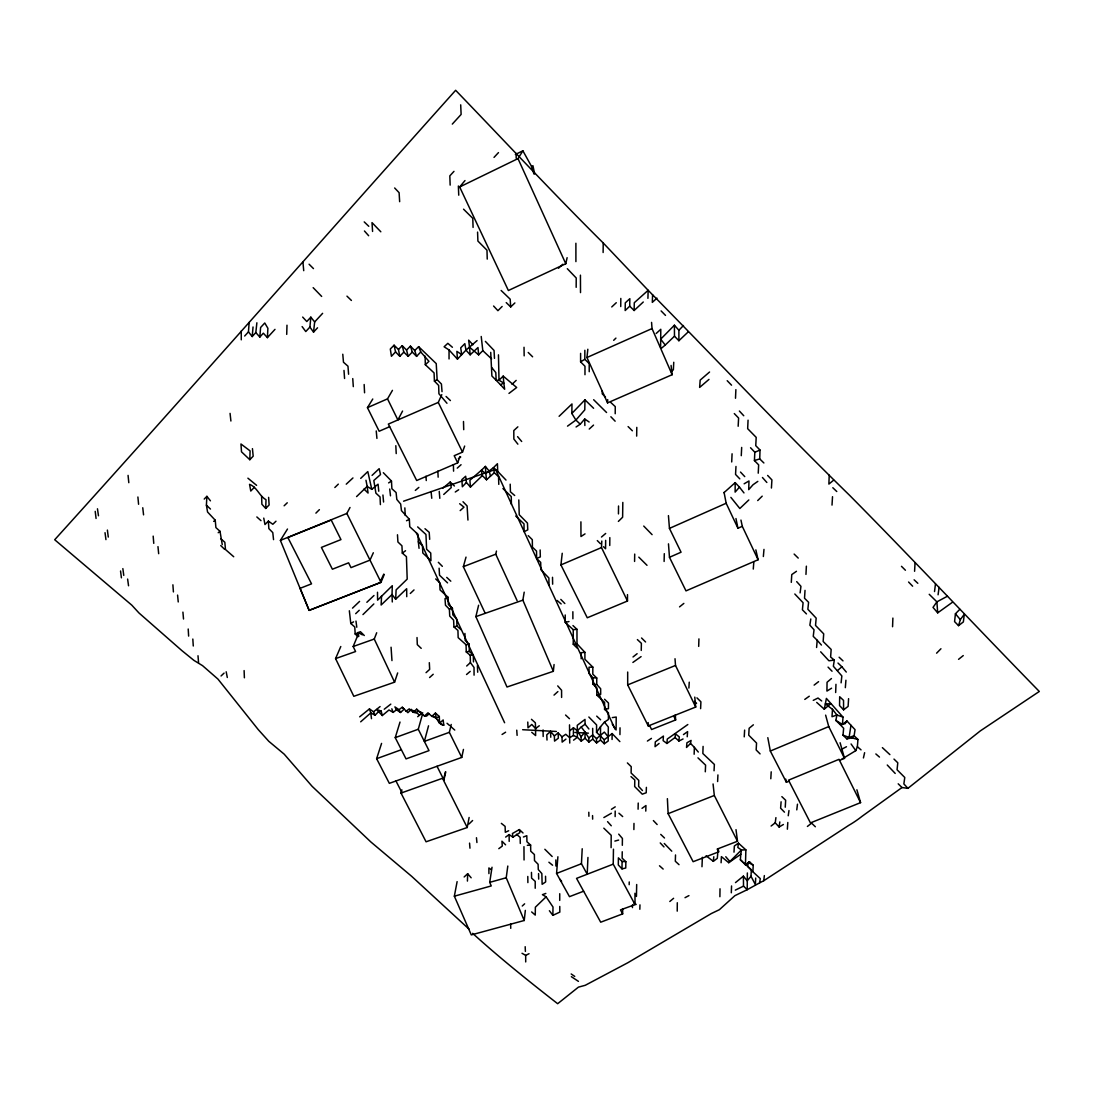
<?xml version="1.0" encoding="UTF-8"?>
<svg xmlns="http://www.w3.org/2000/svg" width="1094" height="1094" viewBox="0 0 1094 1094"><rect width="100%" height="100%" fill="white"/><g stroke="black" fill="none" stroke-linecap="round" stroke-linejoin="round"><path stroke-width="1.5" d="M535.212 888.26L535.212 881.367L531.588 878.113L531.465 872.383M559.718 900.403L559.731 893.716M575.895 243.251L575.909 261.616M584.975 374.709L584.975 366.244L580.599 361.882L580.599 353.376M592.948 684.215L592.948 677.733L589.051 673.562L589.023 667.217L592.825 667.121L592.811 674.164L596.75 678.006L596.75 684.447L600.661 688.755L600.674 694.334L596.818 695.114L596.859 687.921L592.948 684.215L596.75 684.447M565.215 614.978L565.229 622.39L573.242 629.693L573.256 644.243L577.222 648.127M592.674 728.344L592.743 739.12L596.586 742.949L600.456 740.064L600.538 726.689L604.49 722.095L608.401 719.51L608.455 712.864L604.558 709.363L604.613 702.416L596.818 695.114M613.461 849.19L613.228 864.151L576.552 878.373L600.702 922.201L622.65 913.887L622.677 908.882M576.169 287.325L576.223 277.985L567.307 268.7M589.228 371.714L589.201 363.605L584.811 359.283L584.852 350.285M569.755 743.058L569.632 737.684L573.406 735.51L573.447 727.77L577.358 730.724L581.064 736.809L581.215 741.13L585.044 738.245L585.03 732.023L581.256 726.99L585.099 724.228L584.989 719.428L577.263 725.308L577.386 737.247L581.215 741.13M604.49 722.095L608.319 727.018L608.196 741.021L604.298 743.729L604.271 739.763L596.531 732.31L596.586 724.925L588.846 717.008M602.261 390.941L602.233 393.826L605.502 397.067M615.211 413.723L615.252 406.599L610.917 402.606M735.195 482.632L735.127 492.109L739.448 487.145L735.195 482.632L723.954 492.697M603.122 252.509L603.218 242.964C552.935 193.064 504.813 141.235 455.637 90.296C321.759 239.914 189.385 390.845 54.7 539.739L131.8 605.16L138.965 612.968L181.973 650.684L193.912 660.379L202.554 665.658L217.911 679.046L258.184 729.534L268.782 741.294L284.194 754.163L312.091 786.299L370.88 841.983L411.686 876.349L469.189 929.271M609.755 545.482L609.823 537.605M612.079 739.476L612.12 733.554L604.271 739.763M677.227 911.138L677.295 902.741M605.652 540.354L605.57 548.737L603.505 546.713M611.095 847.659L611.204 835.324L603.82 828.172M615.143 816.575L615.197 811.051M618.452 513.906L618.534 506.002M620.736 306.552L620.818 298.43M660.612 347.359L660.79 329.294L656.181 333.479M619.942 734.621L620.024 727.797M622.814 502.419L622.623 517.216L618.37 521.414M621.994 868.896L622.076 861.443L618.397 857.86L618.315 864.944L621.994 868.896L625.754 868.007L625.85 861.716L622.158 858.175L622.24 851.761M622.322 845.306L622.418 838.469L618.698 834.134M589.133 422.011L584.702 418.988L580.258 424.198L575.895 420.069L571.847 413.464L571.971 403.959L559.102 416.294M636.667 436.109L636.79 427.371M559.759 906.434L559.827 912.109L552.867 915.336L553.003 907.035L546.125 896.834L542.433 894.66L545.824 893.442M719.893 896.711L720.016 888.793M593.604 408.281L584.962 399.83L584.784 409.867L575.895 420.069L567.526 426.14M629.72 306.197L629.843 298.689L625.276 302.86L625.18 310.532L629.72 306.197L634.137 310.505L643.272 302.012M634.575 561.441L634.711 554.084M636.681 884.513L636.448 896.437M632.455 907.61L632.51 904.697M633.877 829.567L633.987 823.399M641.248 650.438L641.385 643.313L637.378 639.58M747.352 872.957L747.216 889.696L734.894 895.671L719.373 909.702L711.36 913.531L627.888 962.706L585.249 985.297L578.425 987.144L557.667 1003.704C528.621 981.086 499.958 958.084 472.622 933.332M634.137 310.505L634.288 302.723L648.154 290.293C715.285 358.299 780.925 428.356 849.464 495.199C913.558 559.923 975.684 626.315 1039.3 691.463L980.279 730.929L907.911 788.336L901.989 787.53L898.201 783.81M638.089 809.204L638.226 803.051M664.113 561.454L664.304 553.673M629.173 884.677L629.241 881.955M647.922 298.334L648.154 290.293L603.218 242.964M645.775 811.105L645.939 805.553L642.028 808.343M286.71 334.381L286.984 325.205M646.39 787.365L646.212 792.767L642.26 794.176L634.67 786.545L634.793 779.94L630.992 776.603M467.425 881.08L467.658 873.723L464.157 876.964M639.826 909.264L639.963 904.875M675.518 854.961L675.313 861.238L679.018 864.67M698.683 646.39L698.929 638.896M702.375 857.299L701.979 866.735M763.885 462.967L759.728 458.919L760.015 450.044L755.749 445.655L756.2 437.381L747.667 428.684L748.064 420.178M249.801 459.712L250.102 450.892L240.967 444L241.5 451.822L249.801 459.712L253.193 456.171L252.427 448.636M261.603 496.293L261.89 504.225L265.719 508.45L266.006 499.712C259.182 495.951 257.09 487.131 249.555 484.355L250.786 491.042L254.423 487.199M694.143 754.245L694.375 747.352L690.519 743.441L691.08 740.433L686.923 742.785L686.526 747.462L690.519 743.441M703.086 746.395L702.854 753.52L714.382 764.446L714.04 770.778M731.312 892.786L731.558 885.962M829.211 475.152L828.896 484.068L833.683 480.129M892.567 626.725L892.882 618.083M652.598 294.737L652.311 302.368L656.947 298.142M835.652 692.529L835.966 684.324M705.302 771.79L705.589 765.13L697.958 757.855M700.611 708.652L700.912 701.828L696.96 697.876M733.992 852.158L734.361 845.99L738.45 843.146L745.876 849.874L745.452 864.752L749.513 861.798L753.233 865.258L752.891 871.781L760.289 878.632L759.592 882.885L747.216 889.696L743.523 886.126L743.387 876.157L735.483 882.598M587.943 857.45L587.204 874.243L581.447 863.727L582.213 848.753M735.496 398.257L735.879 389.628M671.073 365.423L672.154 374.695L607.553 402.879L607.703 399.597M562.234 553.277L560.921 564.914L587.273 617.782L627.491 601.016L601.495 547.574L601.796 541.065M731.708 461.955L732.077 453.791M717.609 781.54L717.924 774.935M381.574 595.779L381.122 605.009L392.035 594.521L392.295 585.7L377.594 600.155L377.498 592.264M406.736 596.681L406.667 588.709L395.659 599.225L396.124 589.871L407.2 579.109L406.421 556.655L402.305 553.113L401.936 545.81L397.915 541.981L397.478 534.775M741.267 455.678L741.677 447.432M758.238 473.182L758.648 464.868L754.422 460.56L754.833 452.246L750.552 447.747M673.754 362.278L673.371 369.745L671.073 371.741M755.708 878.044L755.366 884.581L751.004 876.28L751.332 869.757L745.233 864.164M805.963 574.405L806.374 566.172M735.975 466.468L735.551 474.427L739.79 478.857M721.096 862.756L721.411 856.643L728.713 862.687L740.802 854.264L741.417 849.956L737.835 847.481L738.45 843.146M222.26 544.621L220.003 531.315L215.901 527.595L215.244 520.224L207.559 512.019L206.41 505.196L206.889 496.348L210.445 500.833M259.825 337.075L263.339 333.191L267.401 337.636L267.893 328.296L264.762 323.003L260.604 327.489L259.825 337.075L255.832 332.562L256.871 322.785M738.163 426.263L738.6 418.045L734.293 413.573M914.584 571.287L915.049 562.713M744.235 736.85L744.631 730.108M770.805 778.75L771.202 771.831M785.246 807.194L785.656 800.261L781.854 796.637M688.892 688.044L689.247 682.177M771.42 488.033L771.913 479.91L767.632 475.439M832.014 505.1L832.52 496.703M848.588 698.656L848.11 706.396L843.597 709.828L839.549 705.575L839.686 696.741L843.529 700.365L843.597 709.828M791.29 582.364L791.769 574.582L796.459 571.3M787.365 829.197L787.803 822.497M805.02 590.377L804.528 598.227L808.589 602.302L807.851 609.262L816.179 618.137L815.522 625.426L823.7 633.85L823.153 641.481L831.166 649.439L830.606 657.029L834.325 660.106L833.354 666.26L841.847 675.942L841.095 682.847M832.493 709.309L832.001 716.707L836.924 715.025L843.009 717.131L842.448 724.447L839.713 724.173L835.857 720.426L836.924 715.025L832.493 709.309L825.355 703.934L826.38 698.41L843.009 717.131M659.08 743.441L655.06 746.669L655.306 741.882L663.415 736.084L663.128 740.638L666.943 743.482L667.258 739.079L687.825 724.529M687.223 736.754L687.593 731.64L683.463 734.58M244.673 336.022L248.447 331.879L249.158 322.415M753.274 569.071L753.821 561.96M781.102 801.793L780.61 808.179L784.466 812.158M583.622 891.213L569.482 896.656L556.572 873.436L557.885 856.766M845.334 687.661L845.922 680.249M744.016 863.057L745.452 864.752L740.351 859.761L740.802 854.264M842.038 759.004L855.795 750.648L857.368 746.696L857.956 739.489L854.099 735.77L855.057 729.671L846.934 720.973L842.448 724.447L835.857 720.426M248.447 331.879L252.208 336.555L253.042 326.983M816.589 647.484L817.204 640.277L813.239 636.366L814.032 629.761L809.861 625.18L810.791 618.985M763.352 556.518L763.981 549.393M717.746 853.498L717.295 858.339L713.329 861.334L706.068 855.809M309.903 327.092L310.833 317.164L314.662 321.937L313.54 332.111L309.903 327.092L305.773 331.55L302.108 326.586M857.956 739.489L851.98 737.889L846.852 738.874L843.009 735.141L843.652 728.276L839.713 724.173L845.019 723.79L846.934 720.973M683.053 738.97L678.895 741.021L679.306 736.946L675.477 733.883L675.053 737.506L666.943 743.482M713.329 861.334L713.794 856.752M478.611 605.214L475.876 616.619L507.001 687.018L553.345 671.306L554.07 664.55M607.553 402.879L586.958 357.519L587.834 349.246M959.848 609.29L955.418 613.802L954.583 621.624L958.535 625.645L963.363 621.925L964.306 614.281L960.327 619.628L958.535 625.645M457.114 881.627L454.352 896.191L471.295 934.905L524.231 920.492L525.339 910.386M759.592 882.885L763.776 880.711L764.35 875.583M796.774 809.875L797.471 804.199M934.522 591.553L935.479 583.95M800.097 592.893L800.945 586.316L796.692 581.639M771.106 826.025L775.236 822.811L775.919 817.628M524.231 920.492L506.221 877.757L507.807 866.038M938.078 594.794L939.103 587.341M783.4 824.493L779.106 827.009L779.817 821.936M788.241 815.755L788.979 810.545M850.968 725.267L849.108 737.438L846.852 738.874M454.352 896.191L491.247 885.935L489.715 882.352L492.026 867.241M553.345 671.306L522.864 600.155L524.204 592.169M749.513 861.798L748.364 862.441L747.667 866.366L752.891 871.781M401.895 789.854L401.006 793.068L426.072 841.792L467.22 827.515L469.121 817.478M824.261 709.186L825.355 703.934L830.715 703.729L824.261 709.186L816.712 702.416M381.574 743.4L376.623 758.689L389.341 783.345L461.75 757.431L463.459 749.417M464.991 180.551L459.671 186.965L508.382 290.512L565.789 263.75L567.116 257.678M863.426 757.951L864.616 752.699M517.106 600.633L495.746 554.193L496.471 551.061M401.006 793.068L442.509 778.285L443.904 779.995L445.791 771.844M445.34 771.995L443.453 780.159L467.22 827.515M461.75 757.431L449.347 732.337L451.22 724.474M428.533 725.814L424.363 741.39L428.998 750.621L406.038 758.894L395.235 737.643L400.021 722.054M484.943 612.763L463.336 566.678L466.017 557.119M449.347 732.337L424.363 741.39L418.277 729.247L422.585 713.876M340.795 646.513L335.571 658.602L353.813 696.304L394.592 682.164L397.669 672.933M441.785 394.647L438.27 402.414L388.356 424.089L416.691 480.512L457.689 462.83L454.201 455.706L462.516 452.123L464.663 446.051M457.689 462.83L459.904 456.567M394.592 682.164L374.257 639.046L376.692 632.756M287.49 529.031L280.392 540.395L309.123 610.411L381.013 582.309L384.131 574.719M335.571 658.602L355.577 651.532L353.171 646.513L358.094 634.616M373.327 552.757L370.004 560.128L350.996 567.622L348.603 562.822L332.398 569.222L321.404 547.41L340.959 539.602L331.222 520.06L287.859 537.523L311.53 583.84L300.098 588.34L309.164 610.329L381.013 582.309L346.853 513.442L350.012 507.479M383.816 574.077L380.466 581.201L380.999 582.309M402.565 411.057L397.888 419.959L387.522 398.859L392.445 390.353M728.713 862.687L741.417 849.956L745.876 849.874M389.669 426.687L379.167 431.241L367.447 407.665L372.767 399.009M459.671 186.965L517.995 158.603L522.891 150.808L531.534 166.411L533.995 174.069M596.531 732.31L600.538 726.689M581.064 736.809L585.03 732.023L588.777 737.93L588.887 742.074L592.743 739.12M751.004 876.28L747.216 880.793L743.387 876.157M571.847 413.464L584.962 399.83M252.208 336.555L255.832 332.562M267.401 337.636L274.991 329.362M452.301 124.101L461.121 114.432L460.697 104.846M310.833 317.164L306.799 321.527L302.669 317.082M314.662 321.937L322.621 313.335M453.969 171.361L449.825 175.86L450.154 185.118M313.54 332.111L317.533 327.803M494.009 157.399L498.481 152.599M394.086 345.198L395.549 351.926L391.433 356.275L390.312 349.013L394.086 345.198L398.462 349.478L399.802 356.316L403.823 352.131L402.236 345.69L398.462 349.478M416.582 356.37L420.739 351.981L418.633 346.648L414.749 350.545L416.582 356.37L412.274 352.049L410.441 346.142L406.558 350.066L408.185 356.343L412.274 352.049M452.41 347.277L447.843 343.325L444.109 346.784L449.046 349.943L457.456 359.133L465.976 350.135L477.093 340.59M466.427 482.481L462.338 486.762L461.859 479.637L465.661 476.259L466.427 482.481L470.434 487.09L482.345 475.603L481.387 470.256L485.394 466.4L489.374 471.364L490.413 476.246L486.502 479.787L482.345 475.603M373.847 603.943L362.962 614.582M688.194 331.906L678.895 340.726L678.895 330.251L683.476 325.506M457.456 359.133L456.882 351.365L461.709 354.634L460.711 347.837L464.827 343.666L465.976 350.135L470.16 354.812L477.969 347.536L478.652 354.853L482.81 350.641L481.223 336.487M365.97 480.252L367.174 486.379L356.576 496.594M265.719 508.45L269.124 504.963L268.618 497.36M936.601 653.186L940.949 648.756M204.222 499.055L206.889 496.348M275.989 521.209L272.83 524.286L268.372 521.1L264.98 524.532L263.75 518.105M352.528 608.127L359.584 601.399M359.68 716.83L369.444 708.926L370.784 712.905L375.023 715.244L378.633 711.592L381.191 711.1L382.298 715.558L388.985 709.979L393.17 712.385L396.466 709.801L400.541 712.481L404.055 709.227L402.264 707.257L398.995 709.664L394.907 706.902L396.466 709.801M851.98 737.889L854.099 735.77L849.108 737.438L843.009 735.141M502.132 306.47L497.92 310.682L493.585 306.019M417.662 716.693L422.708 712.727M315.906 513.127L319.393 509.654M508.97 393.416L516.669 387.495L503.199 376.104L499.001 380.247L496.17 380.302L491.89 375.98L490.727 352.364M748.829 499.958L739.831 508.505L730.874 497.373M366.859 602.288L373.984 595.505M757.704 500.573L762.203 496.156M613.679 340.316L615.922 338.114M334.846 487.514L338.32 484.136M443.726 494.461L451.261 487.596L450.195 482.057L442.933 488.115M352.952 477.955L346.251 484.163M284.125 505.797L287.257 502.789M355.687 613.679L359.242 610.274M665.234 345.048L674.478 336.2L674.41 325.219L660.694 339.167L665.234 345.048L661.761 348.001M469.011 823.973L472.608 820.514M506.221 302.6L510.707 306.935L514.877 302.942M364.015 489.059L368.063 493.052L367.174 486.379L371.782 489.319L378.073 484.177L378.756 491.22M577.358 730.724L581.256 726.99M410.305 593.468L414.011 589.939M709.568 372.015L700.174 380.11L699.64 387.413L708.98 379.399M546.125 896.834L535.363 907.199L535.253 915.076L531.657 911.945M221.056 675.969L224.065 673.111M360.678 721.821L370.784 712.905L371.481 718.662M360.705 478.379L367.803 471.582L371.782 489.319M512.033 384.295L516.163 380.397M411.44 709.336L407.898 712.673L402.264 707.257M611.751 306.949L616.278 302.71M446.967 403.276L438.913 393.744L438.653 385.444L434.414 381.109L434.072 372.917L425.32 364.699L428.944 361.335L420.739 351.981M522.248 906.023L524.628 903.822M372.069 475.384L379.167 468.67L380.521 474.55L373.82 480.485L375.912 493.162L380.042 496.977L380.397 504.594M558.487 268.249L562.808 264.256M517.859 426.838L513.797 430.571L513.852 439.022L517.872 444.164M466.673 666.027L470.393 662.608L470.242 655.333L466.263 651.942L466.071 644.763L458.154 637.638L457.935 630.472L453.942 626.903L453.6 620.12L449.73 616.072L449.388 609.194L445.477 605.228L445.012 598.705L448.116 597.351L448.376 604.599L452.424 608.209L452.834 614.869L456.704 619.013L456.977 626.055L460.984 629.665M589.228 429.053L593.536 425.101M405.956 711.332L409.265 708.871L413.163 712.262L416.664 709.199L424.445 716.009L428 712.809L431.843 716.338L435.439 713.056L439.309 716.502L439.556 723.271L443.781 725.144L443.152 719.961L439.556 723.271L436.178 717.965L435.439 713.056M426.058 672.66L429.668 669.378L429.313 662.677M554.015 695.1L557.899 691.572M460.177 510.597L463.979 507.151L459.671 503.732M429.586 677.542L433.21 674.26M554.357 735.906L558.159 732.912L558.337 738.176L554.562 741.089L554.357 735.906L550.597 731.38L546.781 734.812L547.014 740.05M457.251 468.136L461.053 464.718M490.413 476.246L494.338 472.745L493.339 467.767L497.428 463.733L497.702 471.364L506.002 480.075M428.889 714.026L426.537 716.105L424.445 716.009M380.083 706.574L373.533 711.784L369.444 708.926M466.536 674.519L470.188 671.388M415.323 490.413L418.852 487.404M601.481 537.031L605.679 533.462M837.443 670.595L841.901 666.793L846.291 672.058M831.467 678.526L827.05 682.273L826.927 691.08L831.577 688.208M669.802 901.497L673.603 898.297M632.893 662.444L641.084 656.605M565.94 739.106L562.152 742.088L561.988 736.85L565.762 734.293L569.632 737.684L569.605 730.956L573.447 727.77M512.908 837.211L519.855 832.643L519.335 829.58L512.443 833.519L512.908 837.211L509.134 834.585L505.647 837.101M390.804 704.126L384.24 709.227M753.369 724.816L749.13 728.276L748.734 735.182L756.556 743.045L756.159 749.951L760.07 753.889M679.552 606.883L683.846 603.409M958.563 659.34L963.253 655.579M633.016 656.961L637.118 653.706M807.399 826.449L811.598 823.153L815.358 826.763M218.198 532.723L220.003 531.315M952.464 602.247L937.695 612.859L933.018 607.402L936.888 601.85L947.459 596.216M814.127 685.104L818.586 681.658M588.777 737.93L592.647 734.963L596.517 738.641L596.586 742.949M573.571 740.159L577.386 737.247L573.406 735.51M539.287 725.773L535.568 728.563L535.622 735.551L531.739 732.31M213.686 521.387L215.244 520.224M458.359 458.81L460.711 457.032M498.809 848.67L502.283 846.072L501.941 841.204L505.578 844.828M402.305 553.113L405.532 550.733M804.787 699.408L809.273 696.222M757.814 481.387L753.055 484.724L748.706 489.647L748.98 480.963L744.139 483.808M455.268 492.013L458.673 489.756M576.073 426.975L580.258 424.198M596.517 738.641L604.353 732.091L608.182 736.795M647.402 741.062L651.436 738.382M603.861 817.56L611.396 813.239M585.016 533.886L580.969 536.539L580.914 521.838M388.616 482.905L391.474 481.059L383.324 472.704M502.064 734.471L505.606 732.201M611.409 809.3L615.238 806.852M580.599 361.882L584.811 359.283M358.121 636.708L355.181 634.014L354.771 627.012L350.791 623.484L353.567 621.843M901.989 787.53L862.072 816.288A61.455 27.842 -45.1 0 1 848.889 825.273C820.555 843.802 792.001 862.332 763.776 880.711M355.181 634.014L360.405 631.676L364.288 635.532M735.305 890.119L743.523 886.126M841.833 749.171L846.482 746.723M685.022 897.682L688.933 895.617M434.414 381.109L437.149 379.714L436.232 363.605L418.633 346.648M406.503 520.744L409.361 519.294L401.471 510.652L400.664 504.047L396.821 499.466L396.096 492.546L391.884 488.717L391.474 481.059M522.029 953.284L525.681 955.377L529.031 953.708M813.266 700.351L817.997 698.027L821.676 700.967M515.356 154.486L522.891 150.808M531.534 166.411L532.942 165.727L534.624 173.755M421.245 712.249L418.305 711.278L415.282 712.741L413.163 712.262M491.726 367.529L495.787 372.575L496.17 380.302L500.45 384.664L503.828 383.05L503.199 376.104M439.309 716.502L436.178 717.965L431.843 716.338M508.669 830.756L505.305 832.288L505.113 826.38L501.353 823.372M586.958 357.519L652.024 328.569L651.573 322.402M755.845 549.872L758.101 559.745L685.993 590.883L669.473 557.297L681.056 552.21L669.446 528.402L726.17 503.254L724.078 492.409M367.447 407.665L387.522 398.859M726.17 503.254L737.944 528.238L742.293 526.323L740.953 520.074M528.211 535.622L532.299 539.67L532.422 547.137L536.525 551.102L536.634 558.501L540.327 556.901L540.135 549.954M560.921 564.914L601.495 547.574M754.833 452.246L760.015 450.044M856.889 789.772L860.568 802.64L810.449 822.907L789.048 781.225L786.408 782.306L770.326 751.045L828.746 726.58L825.628 715.148M789.048 781.225L788.5 780.172L839.002 759.332L839.536 760.385L844.513 758.347L840.11 742.744M694.772 697.11L695.716 707.039L648.263 725.965L627.696 684.899L675.504 665.453L675.012 658.738M280.392 540.395L346.853 513.442M675.299 714.82L675.641 719.934L651.6 729.52L649.562 725.445M718.279 848.657L718.621 851.884L693.131 861.703L668.133 813.676L714.314 795.461L713.069 783.96M556.572 873.436L581.447 863.727M736.002 829.649L737.506 841.245L717.185 849.081L718.621 851.884M463.336 566.678L495.746 554.193M523.411 836.992L526.802 835.707L526.939 841.737L530.617 845.088L530.727 851.173L534.392 854.537L534.487 860.581L538.111 864.274L538.275 869.539L541.845 873.573L542.132 884.308L545.646 881.914L545.537 876.253M395.235 737.643L418.277 729.247M376.623 758.689L401.375 749.718M634.958 893.265L635.053 904.615L620.489 909.893L622.65 913.887M353.171 646.513L374.257 639.046M475.876 616.619L522.864 600.155M403.563 501.202L495.555 469.435L614.992 728.973M449.388 609.194L452.424 608.209M754.422 460.56L759.728 458.919M489.715 882.352L506.221 877.757M453.942 626.903L456.977 626.055M614.869 841.081L618.63 840.069M565.229 622.39L568.976 621.542M466.071 644.763L469.148 644.106L469.312 651.368L473.264 655.005L473.497 661.911M466.263 651.942L469.312 651.368M604.558 709.363L608.442 708.666L608.469 702.991L604.544 699.244M612.298 717.596L616.223 717.049L616.072 729.971L612.243 724.091M834.325 660.106L828.924 660.776L820.664 651.805M470.242 655.333L473.264 655.005M573.256 644.243L576.989 643.846L584.907 652.311L584.907 659.285L592.825 667.121M584.907 652.311L581.119 652.708L581.188 658.82M573.242 629.693L576.976 629.337L576.989 643.846M527.335 845.32L530.617 845.088M522.645 729.712L556.367 731.476M574.911 732.447L588.394 733.158M592.948 677.733L596.75 678.006M622.076 861.443L625.85 861.716M443.781 725.144L441.183 724.488L437.696 719.784M381.191 711.1L376.692 709.5L382.298 715.558M419.481 714.874L412.411 710.184M571.369 976.682L578.425 981.359M362.387 634.835L357.943 632.469L358.818 636.325M748.364 862.441L753.233 865.258M472.936 344.76L468.656 340.152L469.531 347.236L478.652 354.853M571.191 973.975L574.733 976.395M491.37 869.744L488.895 867.98L488.909 873.614M256.584 485.339L247.9 478.174M633.768 902.687L636.188 904.464M548.901 862.222L552.579 865.231M497.702 471.364L493.339 467.767L485.845 473.47L486.502 479.787M233.719 556.75L225.473 549.53L224.831 542.255L220.673 538.631M516.464 834.284L520.156 837.375L520.293 843.46M424.978 528.717L429.204 532.327L429.682 539.342M882.379 747.64L889.887 754.614M557.092 600.456L561.154 603.943M875.856 753.957L879.467 757.075M857.368 746.696L861.046 749.869M514.686 495.5L510.419 491.808L510.201 484.191M447.036 723.271L449.607 725.527M450.906 726.648L454.748 730.067M659.491 865.778L663.155 869.06M740.351 859.761L742.785 861.963M618.944 813.225L622.677 816.575M433.88 716.365L436.424 718.649M448.116 597.351L440.048 589.926L439.733 582.705L435.685 578.945M256.844 516.956L260.974 520.662M531.465 719.305L535.349 722.806L535.568 728.563L531.78 724.447L528.005 727.838L527.773 722.054M469.148 644.106L465.169 640.496L464.923 633.453M491.603 358.928L482.81 350.641M652.092 534.651L643.737 526.064M638.8 557.147L647.005 565.311M675.053 737.506L678.895 741.021M447.555 582.883L439.514 575.212L439.118 568.21M519.335 829.58L523.028 832.985M409.361 519.294L409.758 526.734L418.017 534.364L418.346 541.845L422.448 545.687L422.817 553.003L430.954 560.675L430.735 553.031L426.633 549.27L425.949 534.487L417.662 526.911M596.709 716.132L600.579 719.756M914.119 579.806L917.825 583.293M446.735 577.386L450.796 581.188M839.112 657.221L842.995 660.885M494.338 472.745L498.549 476.711L498.782 484.368M450.195 482.057L454.407 486.009M565.571 715.025L569.454 718.676M572.969 625.549L576.976 629.337M446.065 396.466L450.413 400.582M421.217 648.345L417.306 644.639L417.019 637.542M206.41 505.196L210.472 509.052M600.456 740.064L604.298 743.729M536.634 558.501L540.709 562.398L540.833 569.659L548.887 577.988L548.983 585.112M832.808 487.719L836.773 491.521M660.735 834.394L664.496 837.99M593.645 399.72L606.568 412.506M837.99 663.046L841.901 666.793M364.22 221.904L368.787 226.294M552.169 856.506L544.853 849.272M346.962 296.146L351.406 300.453M403.823 352.131L408.185 356.343M671.771 851.187L664.277 843.488M893.976 759.086L897.791 762.791L897.053 769.752L904.779 777.492L903.863 783.906L907.911 788.336M313.157 287.654L321.663 296.433M627.382 762.928L631.224 766.662L631.115 773.007L638.759 780.378L638.636 786.408L642.452 790.565M528.211 352.459L532.614 356.808M515.712 516.026L523.999 523.876L524.081 531.725L527.759 529.865L527.472 523.11L519.226 514.727L518.802 499.944M220.742 545.55L224.667 549.393M794.135 554.07L798.223 558.09M628.093 426.578L632.373 430.79M641.563 637.993L645.583 641.973M901.483 566.323L905.422 570.247M597.297 540.586L600.401 543.677M929.216 594.302L936.888 601.85L937.695 612.859M585.044 738.245L588.887 742.074M309.082 264.215L313.472 268.604M694.581 701.35L696.55 703.319M502.925 488.539L511.267 496.58L511.404 504.389M438.338 562.302L442.345 566.336M501.134 290.471L510.173 299.168L510.707 306.935M437.149 379.714L441.429 384.035L442.031 391.666M619.86 741.595L612.12 733.554M463.555 209.173L472.772 218.321L473.073 227.415M806.456 613.912L802.408 609.796L803.092 602.739L794.818 594.001M402.236 345.69L406.558 350.066M661.104 310.915L665.508 315.4M887.261 765.021L895.207 773.431M410.441 346.142L414.749 350.545M674.478 336.2L678.895 340.726M463.008 501.749L467.097 505.948L467.945 520.06M828.049 667.121L832.042 671.224M727.195 380.698L731.544 385.184M908.581 582.022L912.628 586.193M558.159 732.912L561.988 736.85M395.549 351.926L399.802 356.316M560.812 599.389L564.832 603.532M610.862 416.746L615.143 421.19M653.378 820.582L657.152 824.534M394.661 187.99L399.105 192.681L399.652 201.679M740.488 472.061L744.754 476.615M660.243 842.941L663.976 846.92M739.38 411.029L743.756 415.747M485.394 341.41L494.064 350.463L494.474 358.367M775.236 822.811L779.106 827.009M500.45 384.664L504.649 389.245L503.828 383.05L499.001 380.247L498.454 354.839M380.821 231.791L372.015 222.629L372.575 231.436M607.567 821.649L611.272 825.779M674.41 325.219L678.895 330.251M364.452 230.998L368.651 235.73M762.45 477.504L766.853 482.481M817.204 640.277L821.43 645.063M557.721 685.897L561.578 690.273L561.605 697.439M725.76 856.739L729.589 861.197M467.658 873.723L471.158 877.798M517.585 436.643L521.688 441.497M955.418 613.802L960.327 619.628M694.375 747.352L698.3 752.043M559.827 879.179L561.619 881.313M585.099 724.228L588.9 728.987M416.664 709.199L418.305 711.278M739.448 487.145L743.975 492.915M395.659 599.225L392.035 594.521L392.295 601.96M549.379 910.728L552.867 915.336M470.393 662.608L474.03 667.463L474.071 675.162M851.077 743.975L855.795 750.648M398.995 709.664L400.541 712.481M613.228 864.151L635.053 904.615M395.96 780.979L401.99 792.712M714.314 795.461L737.506 841.245M437.026 766.279L443.904 779.995M839.536 760.385L860.568 802.64M828.746 726.58L844.513 758.347M673.63 715.845L675.641 719.934M438.27 402.414L462.516 452.123M675.504 665.453L695.716 707.039M742.293 526.323L758.101 559.745M416.308 532.669L504.607 722.737M517.995 158.603L565.789 263.75M652.024 328.569L672.154 374.695M373.533 711.784L375.023 715.244M391.816 708.803L393.17 712.385M735.961 518.542L737.944 528.238M785.765 779.119L786.408 782.306M226.184 671.784L227.306 677.487M767.81 737.671L770.326 751.045M349.342 610.767L350.791 623.484M97.462 508.792L98.474 515.766M127.615 579.068L128.545 585.769M122.856 568.606L123.759 575.403M105.024 532.696L105.954 539.629M355.974 621.077L356.781 627.231M107.39 530.084L108.279 537.072M120.545 570.986L121.407 577.823M95.219 511.363L96.067 518.474M389.724 489.032L390.49 495.814M142.753 507.753L143.56 514.85M230.068 413.382L230.902 421.012M418.346 541.845L419.043 548.313M273.541 539.629L272.775 532.6L268.85 528.607L268.372 521.1M128.066 475.384L128.805 482.686M431.077 491.534L431.761 498.276M157.974 546.631L158.671 553.687M177.584 595.095L178.24 601.96M382.927 495.021L383.584 502.023M476.464 837.731L476.916 842.517M137.899 497.004L138.582 504.279M376.24 430.954L376.924 438.407M302.956 262.273L303.722 270.669M182.917 612.12L183.518 618.999M342.778 354.237L343.475 362.237L347.974 366.189L348.589 374.23M469.531 347.236L470.16 354.812M439.241 491.384L439.815 498.317M391.967 660.598L391.064 647.224M469.558 843.118L469.969 848.192M153.174 536.128L153.762 543.349M668.434 515.616L669.446 528.402M425.949 476.218L426.277 480.539M470.434 487.09L469.9 480.225L481.387 470.256L485.845 473.47L485.394 466.4M198 655.744L198.547 662.54M668.475 543.855L669.473 557.297M172.893 584.811L173.413 591.922M343.995 370.415L344.569 378.483M352.747 378.592L353.307 386.633M516.751 730.163L517.106 735.359M192.817 639.046L193.282 646.007M188.209 629.009L188.633 636.093M404.848 507.889L405.218 515.438M395.823 445.696L396.219 453.586M667.381 798.661L668.133 813.676M437.86 471.063L438.147 477.175M364.165 384.514L364.562 392.773M525.175 946.693L525.394 951.397M477.422 665.617L477.695 672.222M458.372 185.98L458.742 195.183M244.112 670.581L244.386 677.788M477.572 232.106L477.9 241.063L486.98 250.198L487.24 259.1M453.381 464.8L453.586 471.158M648.168 722.587L648.263 725.965M463.487 421.491L463.719 429.668M592.551 815.577L592.647 819.132M550.597 731.38L550.747 737.233M584.702 418.988L584.866 425.525M538.563 873.586L538.686 879.097M425.115 356.152L425.32 364.699M588.804 812.254L588.9 816.261M510.638 923.938L510.748 928.341M552.511 577.304L552.648 584.182M543.075 729.944L543.171 736.508M524.026 347.277L524.163 355.851M527.787 876.458L527.882 882.612M523.958 846.674L524.053 859.98M569.523 724.857L569.605 730.956M516.136 153.392L516.19 158.192M555.848 859.911L555.902 866.024M509.134 834.585L509.189 841.368M572.859 611.737L572.9 618.794M580.435 275.155L580.517 292.604M525.681 955.377L525.708 961.941M627.491 594.616L627.491 601.016M627.683 672.044L627.696 684.899M449.046 349.943L449.046 358.941M241.254 331.031L241.268 339.824"/></g></svg>
